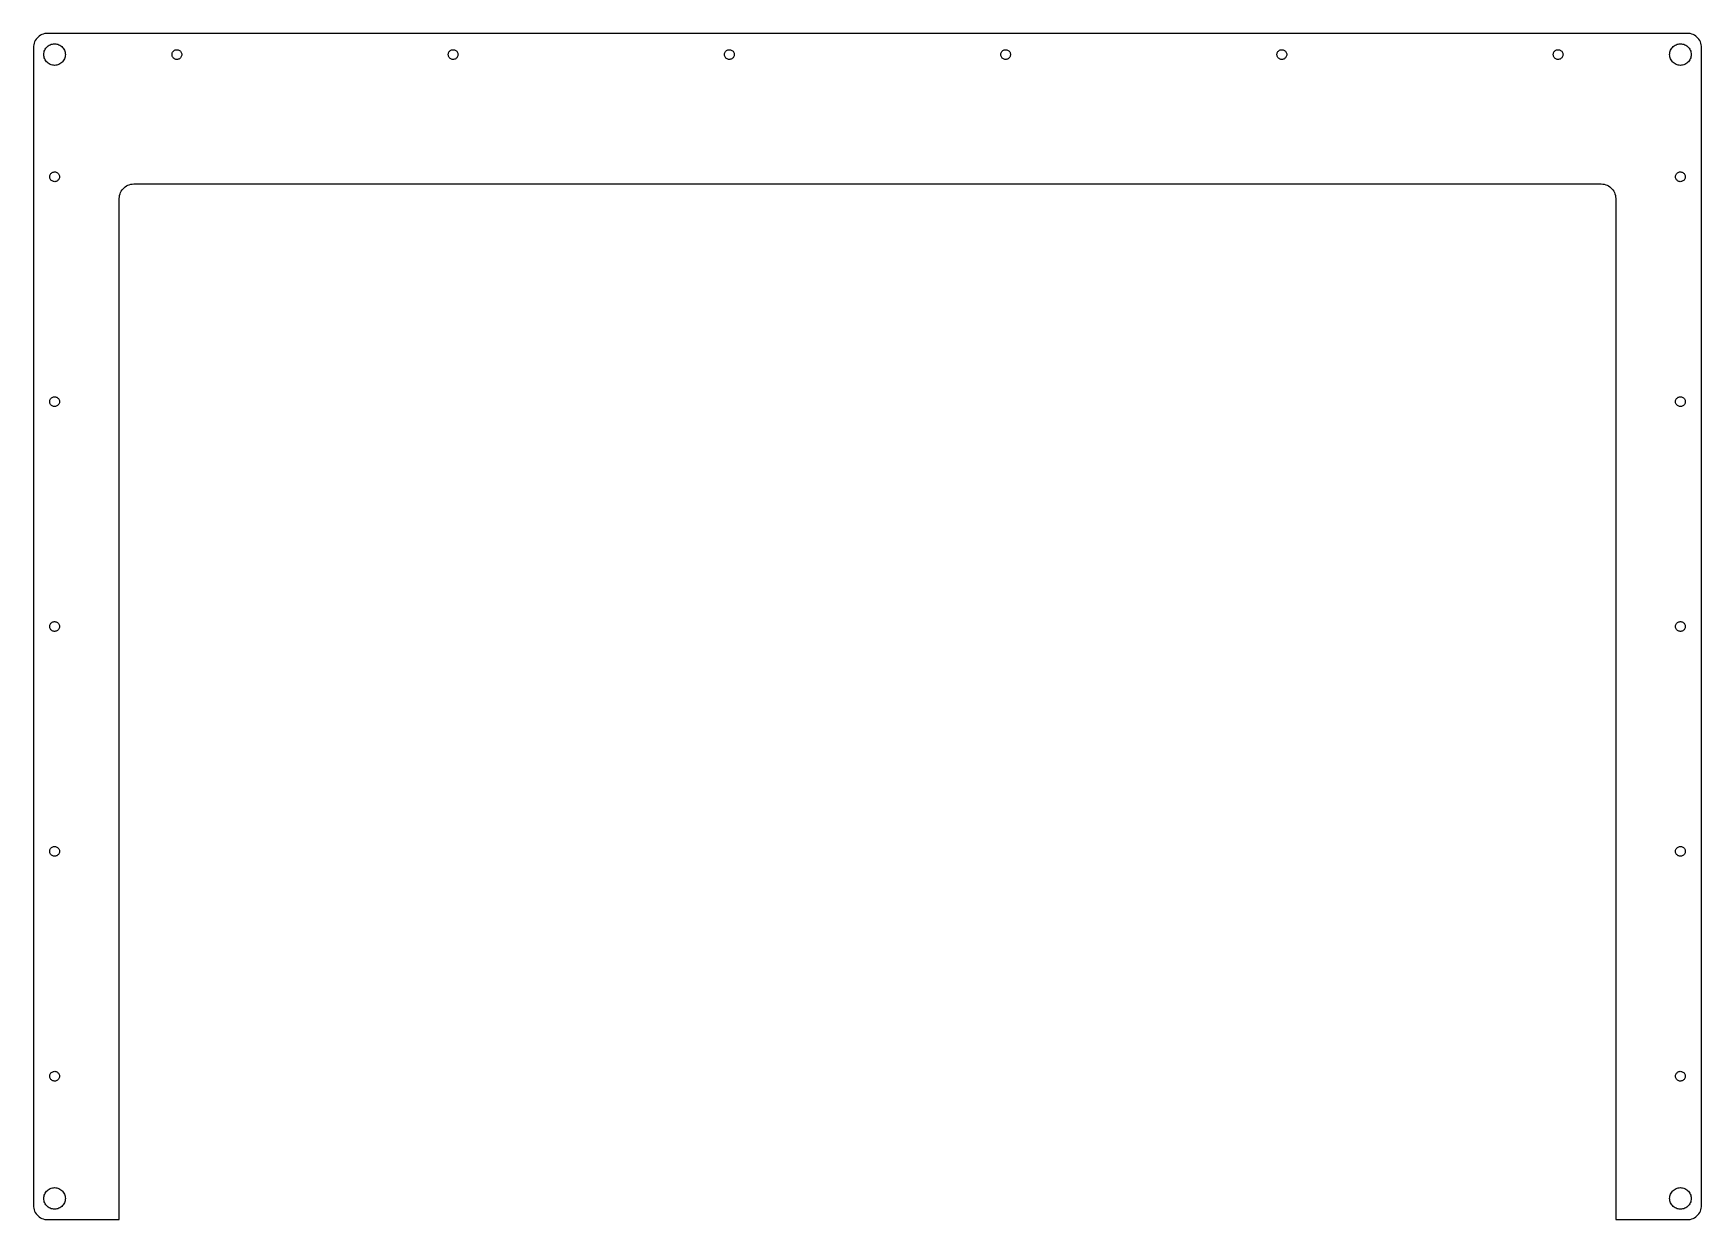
# Model space of a CAD drawing. Header units: metres. Extents: x -290 to 290, y -206 to 206.
import ezdxf

# ---------------------------------------------------------------- set-up
doc = ezdxf.new("R2010")
doc.units = ezdxf.units.M

msp = doc.modelspace()

# ---------------------------------------------------------------- linework, layer by layer
for p, q in [((-289.443, 203.259), (-289.63, 202.77)), ((-289.205, 203.725), (-289.443, 203.259)), ((-288.92, 204.164), (-289.205, 203.725)), ((-288.591, 204.571), (-288.92, 204.164)), ((-288.221, 204.941), (-288.591, 204.571)), ((-287.814, 205.27), (-288.221, 204.941)), ((-287.375, 205.555), (-287.814, 205.27)), ((-286.909, 205.793), (-287.375, 205.555)), ((-286.42, 205.98), (-286.909, 205.793)), ((-285.915, 206.116), (-286.42, 205.98)), ((-285.398, 206.198), (-285.915, 206.116)), ((-284.875, 206.225), (-285.398, 206.198)), ((284.875, 206.225), (-284.875, 206.225)), ((285.398, 206.198), (284.875, 206.225)), ((285.915, 206.116), (285.398, 206.198)), ((286.42, 205.98), (285.915, 206.116)), ((286.909, 205.793), (286.42, 205.98)), ((287.375, 205.555), (286.909, 205.793)), ((287.814, 205.27), (287.375, 205.555)), ((288.221, 204.941), (287.814, 205.27)), ((288.591, 204.571), (288.221, 204.941)), ((288.92, 204.164), (288.591, 204.571)), ((289.205, 203.725), (288.92, 204.164)), ((289.443, 203.259), (289.205, 203.725)), ((289.63, 202.77), (289.443, 203.259)), ((-289.848, 201.748), (-289.875, 201.225)), ((-289.875, 201.225), (-289.875, -201.225)), ((-289.766, 202.265), (-289.848, 201.748)), ((-289.63, 202.77), (-289.766, 202.265)), ((-286.25, 198.85), (-286.229, 199.242)), ((-286.229, 198.458), (-286.25, 198.85)), ((-286.229, 199.242), (-286.168, 199.63)), ((-286.168, 198.07), (-286.229, 198.458)), ((-286.168, 199.63), (-286.066, 200.009)), ((-286.066, 197.691), (-286.168, 198.07)), ((-286.066, 200.009), (-285.926, 200.375)), ((-285.926, 197.325), (-286.066, 197.691)), ((-285.926, 200.375), (-285.748, 200.725)), ((-285.748, 196.975), (-285.926, 197.325)), ((-285.748, 200.725), (-285.534, 201.054)), ((-285.534, 201.054), (-285.287, 201.359)), ((-285.287, 201.359), (-285.009, 201.637)), ((-285.009, 201.637), (-284.704, 201.884)), ((-284.704, 201.884), (-284.375, 202.098)), ((-284.375, 202.098), (-284.025, 202.276)), ((-284.025, 202.276), (-283.659, 202.416)), ((-283.659, 202.416), (-283.28, 202.518)), ((-283.28, 202.518), (-282.892, 202.579)), ((-282.892, 202.579), (-282.5, 202.6)), ((-282.5, 202.6), (-282.108, 202.579)), ((-282.108, 202.579), (-281.72, 202.518)), ((-281.72, 202.518), (-281.341, 202.416)), ((-281.341, 202.416), (-280.975, 202.276)), ((-280.975, 202.276), (-280.625, 202.098)), ((-280.625, 202.098), (-280.296, 201.884)), ((-280.296, 201.884), (-279.991, 201.637)), ((-279.991, 201.637), (-279.713, 201.359)), ((-279.713, 201.359), (-279.466, 201.054)), ((-279.466, 201.054), (-279.252, 200.725)), ((-279.252, 200.725), (-279.074, 200.375)), ((-279.074, 197.325), (-279.252, 196.975)), ((-279.074, 200.375), (-278.934, 200.009)), ((-278.934, 197.691), (-279.074, 197.325)), ((-278.934, 200.009), (-278.832, 199.63)), ((-278.832, 198.07), (-278.934, 197.691)), ((-278.832, 199.63), (-278.771, 199.242)), ((-278.771, 198.458), (-278.832, 198.07)), ((-278.771, 199.242), (-278.75, 198.85)), ((-278.75, 198.85), (-278.771, 198.458)), ((-241.695, 198.974), (-241.659, 199.22)), ((-241.695, 198.726), (-241.695, 198.974)), ((-241.659, 198.48), (-241.695, 198.726)), ((-241.659, 199.22), (-241.588, 199.457)), ((-241.588, 198.243), (-241.659, 198.48)), ((-241.588, 199.457), (-241.482, 199.682)), ((-241.482, 198.018), (-241.588, 198.243)), ((-241.482, 199.682), (-241.346, 199.889)), ((-241.346, 197.811), (-241.482, 198.018)), ((-241.346, 199.889), (-241.18, 200.074)), ((-241.18, 197.626), (-241.346, 197.811)), ((-241.18, 200.074), (-240.989, 200.233)), ((-240.989, 197.467), (-241.18, 197.626)), ((-240.989, 200.233), (-240.777, 200.362)), ((-240.777, 197.338), (-240.989, 197.467)), ((-240.777, 200.362), (-240.549, 200.459)), ((-240.549, 197.241), (-240.777, 197.338)), ((-240.549, 200.459), (-240.309, 200.522)), ((-240.309, 197.178), (-240.549, 197.241)), ((-240.309, 200.522), (-240.062, 200.549)), ((-240.062, 197.151), (-240.309, 197.178)), ((-240.062, 200.549), (-239.814, 200.54)), ((-239.814, 197.16), (-240.062, 197.151)), ((-239.814, 200.54), (-239.57, 200.495)), ((-239.57, 197.205), (-239.814, 197.16)), ((-239.57, 200.495), (-239.335, 200.415)), ((-239.335, 197.285), (-239.57, 197.205)), ((-239.335, 200.415), (-239.114, 200.301)), ((-239.114, 197.399), (-239.335, 197.285)), ((-239.114, 200.301), (-238.913, 200.157)), ((-238.913, 197.543), (-239.114, 197.399)), ((-238.913, 200.157), (-238.734, 199.984)), ((-238.734, 197.716), (-238.913, 197.543)), ((-238.734, 199.984), (-238.582, 199.788)), ((-238.582, 197.912), (-238.734, 197.716)), ((-238.582, 199.788), (-238.461, 199.572)), ((-238.461, 198.128), (-238.582, 197.912)), ((-238.461, 199.572), (-238.372, 199.34)), ((-238.372, 198.36), (-238.461, 198.128)), ((-238.372, 199.34), (-238.318, 199.098)), ((-238.318, 198.602), (-238.372, 198.36)), ((-238.318, 199.098), (-238.3, 198.85)), ((-238.3, 198.85), (-238.318, 198.602)), ((-145.695, 198.974), (-145.659, 199.22)), ((-145.695, 198.726), (-145.695, 198.974)), ((-145.659, 198.48), (-145.695, 198.726)), ((-145.659, 199.22), (-145.588, 199.457)), ((-145.588, 198.243), (-145.659, 198.48)), ((-145.588, 199.457), (-145.482, 199.682)), ((-145.482, 198.018), (-145.588, 198.243)), ((-145.482, 199.682), (-145.346, 199.889)), ((-145.346, 197.811), (-145.482, 198.018)), ((-145.346, 199.889), (-145.18, 200.074)), ((-145.18, 197.626), (-145.346, 197.811)), ((-145.18, 200.074), (-144.989, 200.233)), ((-144.989, 197.467), (-145.18, 197.626)), ((-144.989, 200.233), (-144.777, 200.362)), ((-144.777, 197.338), (-144.989, 197.467)), ((-144.777, 200.362), (-144.549, 200.459)), ((-144.549, 197.241), (-144.777, 197.338)), ((-144.549, 200.459), (-144.309, 200.522)), ((-144.309, 197.178), (-144.549, 197.241)), ((-144.309, 200.522), (-144.062, 200.549)), ((-144.062, 197.151), (-144.309, 197.178)), ((-144.062, 200.549), (-143.814, 200.54)), ((-143.814, 197.16), (-144.062, 197.151)), ((-143.814, 200.54), (-143.57, 200.495)), ((-143.57, 197.205), (-143.814, 197.16)), ((-143.57, 200.495), (-143.335, 200.415)), ((-143.335, 197.285), (-143.57, 197.205)), ((-143.335, 200.415), (-143.114, 200.301)), ((-143.114, 197.399), (-143.335, 197.285)), ((-143.114, 200.301), (-142.913, 200.157)), ((-142.913, 197.543), (-143.114, 197.399)), ((-142.913, 200.157), (-142.734, 199.984)), ((-142.734, 197.716), (-142.913, 197.543)), ((-142.734, 199.984), (-142.582, 199.788)), ((-142.582, 197.912), (-142.734, 197.716)), ((-142.582, 199.788), (-142.461, 199.572)), ((-142.461, 198.128), (-142.582, 197.912)), ((-142.461, 199.572), (-142.372, 199.34)), ((-142.372, 198.36), (-142.461, 198.128)), ((-142.372, 199.34), (-142.318, 199.098)), ((-142.318, 198.602), (-142.372, 198.36)), ((-142.318, 199.098), (-142.3, 198.85)), ((-142.3, 198.85), (-142.318, 198.602)), ((-49.6955, 198.974), (-49.6593, 199.22)), ((-49.6955, 198.726), (-49.6955, 198.974)), ((-49.6593, 198.48), (-49.6955, 198.726)), ((-49.6593, 199.22), (-49.5878, 199.457)), ((-49.5878, 198.243), (-49.6593, 198.48)), ((-49.5878, 199.457), (-49.4825, 199.682)), ((-49.4825, 198.018), (-49.5878, 198.243)), ((-49.4825, 199.682), (-49.3455, 199.889)), ((-49.3455, 197.811), (-49.4825, 198.018)), ((-49.3455, 199.889), (-49.1799, 200.074)), ((-49.1799, 197.626), (-49.3455, 197.811)), ((-49.1799, 200.074), (-48.9892, 200.233)), ((-48.9892, 197.467), (-49.1799, 197.626)), ((-48.9892, 200.233), (-48.7773, 200.362)), ((-48.7773, 197.338), (-48.9892, 197.467)), ((-48.7773, 200.362), (-48.5489, 200.459)), ((-48.5489, 197.241), (-48.7773, 197.338)), ((-48.5489, 200.459), (-48.3088, 200.522)), ((-48.3088, 197.178), (-48.5489, 197.241)), ((-48.3088, 200.522), (-48.0621, 200.549)), ((-48.0621, 197.151), (-48.3088, 197.178)), ((-48.0621, 200.549), (-47.8141, 200.54)), ((-47.8141, 197.16), (-48.0621, 197.151)), ((-47.8141, 200.54), (-47.57, 200.495)), ((-47.57, 197.205), (-47.8141, 197.16)), ((-47.57, 200.495), (-47.3351, 200.415)), ((-47.3351, 197.285), (-47.57, 197.205)), ((-47.3351, 200.415), (-47.1144, 200.301)), ((-47.1144, 197.399), (-47.3351, 197.285)), ((-47.1144, 200.301), (-46.9126, 200.157)), ((-46.9126, 197.543), (-47.1144, 197.399)), ((-46.9126, 200.157), (-46.7339, 199.984)), ((-46.7339, 197.716), (-46.9126, 197.543)), ((-46.7339, 199.984), (-46.5822, 199.788)), ((-46.5822, 197.912), (-46.7339, 197.716)), ((-46.5822, 199.788), (-46.4607, 199.572)), ((-46.4607, 198.128), (-46.5822, 197.912)), ((-46.4607, 199.572), (-46.3721, 199.34)), ((-46.3721, 198.36), (-46.4607, 198.128)), ((-46.3721, 199.34), (-46.3181, 199.098)), ((-46.3181, 198.602), (-46.3721, 198.36)), ((-46.3181, 199.098), (-46.3, 198.85)), ((-46.3, 198.85), (-46.3181, 198.602)), ((46.3045, 198.974), (46.3407, 199.22)), ((46.3045, 198.726), (46.3045, 198.974)), ((46.3407, 198.48), (46.3045, 198.726)), ((46.3407, 199.22), (46.4122, 199.457)), ((46.4122, 198.243), (46.3407, 198.48)), ((46.4122, 199.457), (46.5175, 199.682)), ((46.5175, 198.018), (46.4122, 198.243)), ((46.5175, 199.682), (46.6544, 199.889)), ((46.6544, 197.811), (46.5175, 198.018)), ((46.6544, 199.889), (46.8201, 200.074)), ((46.8201, 197.626), (46.6544, 197.811)), ((46.8201, 200.074), (47.0108, 200.233)), ((47.0108, 197.467), (46.8201, 197.626)), ((47.0108, 200.233), (47.2227, 200.362)), ((47.2227, 197.338), (47.0108, 197.467)), ((47.2227, 200.362), (47.4511, 200.459)), ((47.4511, 197.241), (47.2227, 197.338)), ((47.4511, 200.459), (47.6912, 200.522)), ((47.6912, 197.178), (47.4511, 197.241)), ((47.6912, 200.522), (47.9379, 200.549)), ((47.9379, 197.151), (47.6912, 197.178)), ((47.9379, 200.549), (48.1859, 200.54)), ((48.1859, 197.16), (47.9379, 197.151)), ((48.1859, 200.54), (48.43, 200.495)), ((48.43, 197.205), (48.1859, 197.16)), ((48.43, 200.495), (48.6649, 200.415)), ((48.6649, 197.285), (48.43, 197.205)), ((48.6649, 200.415), (48.8856, 200.301)), ((48.8856, 197.399), (48.6649, 197.285)), ((48.8856, 200.301), (49.0874, 200.157)), ((49.0874, 197.543), (48.8856, 197.399)), ((49.0874, 200.157), (49.2661, 199.984)), ((49.2661, 197.716), (49.0874, 197.543)), ((49.2661, 199.984), (49.4178, 199.788)), ((49.4178, 197.912), (49.2661, 197.716)), ((49.4178, 199.788), (49.5393, 199.572)), ((49.5393, 198.128), (49.4178, 197.912)), ((49.5393, 199.572), (49.6279, 199.34)), ((49.6279, 198.36), (49.5393, 198.128)), ((49.6279, 199.34), (49.6819, 199.098)), ((49.6819, 198.602), (49.6279, 198.36)), ((49.6819, 199.098), (49.7, 198.85)), ((49.7, 198.85), (49.6819, 198.602)), ((142.305, 198.974), (142.341, 199.22)), ((142.305, 198.726), (142.305, 198.974)), ((142.341, 198.48), (142.305, 198.726)), ((142.341, 199.22), (142.412, 199.457)), ((142.412, 198.243), (142.341, 198.48)), ((142.412, 199.457), (142.518, 199.682)), ((142.518, 198.018), (142.412, 198.243)), ((142.518, 199.682), (142.654, 199.889)), ((142.654, 197.811), (142.518, 198.018)), ((142.654, 199.889), (142.82, 200.074)), ((142.82, 197.626), (142.654, 197.811)), ((142.82, 200.074), (143.011, 200.233)), ((143.011, 197.467), (142.82, 197.626)), ((143.011, 200.233), (143.223, 200.362)), ((143.223, 197.338), (143.011, 197.467)), ((143.223, 200.362), (143.451, 200.459)), ((143.451, 197.241), (143.223, 197.338)), ((143.451, 200.459), (143.691, 200.522)), ((143.691, 197.178), (143.451, 197.241)), ((143.691, 200.522), (143.938, 200.549)), ((143.938, 197.151), (143.691, 197.178)), ((143.938, 200.549), (144.186, 200.54)), ((144.186, 197.16), (143.938, 197.151)), ((144.186, 200.54), (144.43, 200.495)), ((144.43, 197.205), (144.186, 197.16)), ((144.43, 200.495), (144.665, 200.415)), ((144.665, 197.285), (144.43, 197.205)), ((144.665, 200.415), (144.886, 200.301)), ((144.886, 197.399), (144.665, 197.285)), ((144.886, 200.301), (145.087, 200.157)), ((145.087, 197.543), (144.886, 197.399)), ((145.087, 200.157), (145.266, 199.984)), ((145.266, 197.716), (145.087, 197.543)), ((145.266, 199.984), (145.418, 199.788)), ((145.418, 197.912), (145.266, 197.716)), ((145.418, 199.788), (145.539, 199.572)), ((145.539, 198.128), (145.418, 197.912)), ((145.539, 199.572), (145.628, 199.34)), ((145.628, 198.36), (145.539, 198.128)), ((145.628, 199.34), (145.682, 199.098)), ((145.682, 198.602), (145.628, 198.36)), ((145.682, 199.098), (145.7, 198.85)), ((145.7, 198.85), (145.682, 198.602)), ((238.305, 198.974), (238.341, 199.22)), ((238.305, 198.726), (238.305, 198.974)), ((238.341, 198.48), (238.305, 198.726)), ((238.341, 199.22), (238.412, 199.457)), ((238.412, 198.243), (238.341, 198.48)), ((238.412, 199.457), (238.518, 199.682)), ((238.518, 198.018), (238.412, 198.243)), ((238.518, 199.682), (238.654, 199.889)), ((238.654, 197.811), (238.518, 198.018)), ((238.654, 199.889), (238.82, 200.074)), ((238.82, 197.626), (238.654, 197.811)), ((238.82, 200.074), (239.011, 200.233)), ((239.011, 197.467), (238.82, 197.626)), ((239.011, 200.233), (239.223, 200.362)), ((239.223, 197.338), (239.011, 197.467)), ((239.223, 200.362), (239.451, 200.459)), ((239.451, 197.241), (239.223, 197.338)), ((239.451, 200.459), (239.691, 200.522)), ((239.691, 197.178), (239.451, 197.241)), ((239.691, 200.522), (239.938, 200.549)), ((239.938, 197.151), (239.691, 197.178)), ((239.938, 200.549), (240.186, 200.54)), ((240.186, 197.16), (239.938, 197.151)), ((240.186, 200.54), (240.43, 200.495)), ((240.43, 197.205), (240.186, 197.16)), ((240.43, 200.495), (240.665, 200.415)), ((240.665, 197.285), (240.43, 197.205)), ((240.665, 200.415), (240.886, 200.301)), ((240.886, 197.399), (240.665, 197.285)), ((240.886, 200.301), (241.087, 200.157)), ((241.087, 197.543), (240.886, 197.399)), ((241.087, 200.157), (241.266, 199.984)), ((241.266, 197.716), (241.087, 197.543)), ((241.266, 199.984), (241.418, 199.788)), ((241.418, 197.912), (241.266, 197.716)), ((241.418, 199.788), (241.539, 199.572)), ((241.539, 198.128), (241.418, 197.912)), ((241.539, 199.572), (241.628, 199.34)), ((241.628, 198.36), (241.539, 198.128)), ((241.628, 199.34), (241.682, 199.098)), ((241.682, 198.602), (241.628, 198.36)), ((241.682, 199.098), (241.7, 198.85)), ((241.7, 198.85), (241.682, 198.602)), ((278.75, 198.85), (278.771, 199.242)), ((278.771, 198.458), (278.75, 198.85)), ((278.771, 199.242), (278.832, 199.63)), ((278.832, 198.07), (278.771, 198.458)), ((278.832, 199.63), (278.934, 200.009)), ((278.934, 197.691), (278.832, 198.07)), ((278.934, 200.009), (279.074, 200.375)), ((279.074, 197.325), (278.934, 197.691)), ((279.074, 200.375), (279.252, 200.725)), ((279.252, 196.975), (279.074, 197.325)), ((279.252, 200.725), (279.466, 201.054)), ((279.466, 201.054), (279.713, 201.359)), ((279.713, 201.359), (279.991, 201.637)), ((279.991, 201.637), (280.296, 201.884)), ((280.296, 201.884), (280.625, 202.098)), ((280.625, 202.098), (280.975, 202.276)), ((280.975, 202.276), (281.341, 202.416)), ((281.341, 202.416), (281.72, 202.518)), ((281.72, 202.518), (282.108, 202.579)), ((282.108, 202.579), (282.5, 202.6)), ((282.5, 202.6), (282.892, 202.579)), ((282.892, 202.579), (283.28, 202.518)), ((283.28, 202.518), (283.659, 202.416)), ((283.659, 202.416), (284.025, 202.276)), ((284.025, 202.276), (284.375, 202.098)), ((284.375, 202.098), (284.704, 201.884)), ((284.704, 201.884), (285.009, 201.637)), ((285.009, 201.637), (285.287, 201.359)), ((285.287, 201.359), (285.534, 201.054)), ((285.534, 201.054), (285.748, 200.725)), ((285.748, 200.725), (285.926, 200.375)), ((285.926, 197.325), (285.748, 196.975)), ((285.926, 200.375), (286.066, 200.009)), ((286.066, 197.691), (285.926, 197.325)), ((286.066, 200.009), (286.168, 199.63)), ((286.168, 198.07), (286.066, 197.691)), ((286.168, 199.63), (286.229, 199.242)), ((286.229, 198.458), (286.168, 198.07)), ((286.229, 199.242), (286.25, 198.85)), ((286.25, 198.85), (286.229, 198.458)), ((289.766, 202.265), (289.63, 202.77)), ((289.848, 201.748), (289.766, 202.265)), ((289.875, 201.225), (289.848, 201.748)), ((289.875, -201.225), (289.875, 201.225)), ((-285.534, 196.646), (-285.748, 196.975)), ((-285.287, 196.341), (-285.534, 196.646)), ((-285.009, 196.063), (-285.287, 196.341)), ((-284.704, 195.816), (-285.009, 196.063)), ((-284.375, 195.602), (-284.704, 195.816)), ((-284.025, 195.424), (-284.375, 195.602)), ((-283.659, 195.284), (-284.025, 195.424)), ((-283.28, 195.182), (-283.659, 195.284)), ((-282.892, 195.121), (-283.28, 195.182)), ((-282.5, 195.1), (-282.892, 195.121)), ((-282.108, 195.121), (-282.5, 195.1)), ((-281.72, 195.182), (-282.108, 195.121)), ((-281.341, 195.284), (-281.72, 195.182)), ((-280.975, 195.424), (-281.341, 195.284)), ((-280.625, 195.602), (-280.975, 195.424)), ((-280.296, 195.816), (-280.625, 195.602)), ((-279.991, 196.063), (-280.296, 195.816)), ((-279.713, 196.341), (-279.991, 196.063)), ((-279.466, 196.646), (-279.713, 196.341)), ((-279.252, 196.975), (-279.466, 196.646)), ((279.466, 196.646), (279.252, 196.975)), ((279.713, 196.341), (279.466, 196.646)), ((279.991, 196.063), (279.713, 196.341)), ((280.296, 195.816), (279.991, 196.063)), ((280.625, 195.602), (280.296, 195.816)), ((280.975, 195.424), (280.625, 195.602)), ((281.341, 195.284), (280.975, 195.424)), ((281.72, 195.182), (281.341, 195.284)), ((282.108, 195.121), (281.72, 195.182)), ((282.5, 195.1), (282.108, 195.121)), ((282.892, 195.121), (282.5, 195.1)), ((283.28, 195.182), (282.892, 195.121)), ((283.659, 195.284), (283.28, 195.182)), ((284.025, 195.424), (283.659, 195.284)), ((284.375, 195.602), (284.025, 195.424)), ((284.704, 195.816), (284.375, 195.602)), ((285.009, 196.063), (284.704, 195.816)), ((285.287, 196.341), (285.009, 196.063)), ((285.534, 196.646), (285.287, 196.341)), ((285.748, 196.975), (285.534, 196.646)), ((-284.2, 156.35), (-284.182, 156.598)), ((-284.182, 156.598), (-284.128, 156.84)), ((-284.128, 156.84), (-284.039, 157.072)), ((-284.039, 157.072), (-283.918, 157.288)), ((-283.918, 157.288), (-283.766, 157.484)), ((-283.766, 157.484), (-283.587, 157.657)), ((-283.587, 157.657), (-283.386, 157.801)), ((-283.386, 157.801), (-283.165, 157.915)), ((-283.165, 157.915), (-282.93, 157.995)), ((-282.93, 157.995), (-282.686, 158.04)), ((-282.686, 158.04), (-282.438, 158.049)), ((-282.438, 158.049), (-282.191, 158.022)), ((-282.191, 158.022), (-281.951, 157.959)), ((-281.951, 157.959), (-281.723, 157.862)), ((-281.723, 157.862), (-281.511, 157.733)), ((-281.511, 157.733), (-281.32, 157.574)), ((-281.32, 157.574), (-281.154, 157.389)), ((-281.154, 157.389), (-281.018, 157.182)), ((-281.018, 157.182), (-280.912, 156.957)), ((-280.912, 156.957), (-280.841, 156.72)), ((-280.841, 156.72), (-280.805, 156.474)), ((280.805, 156.474), (280.841, 156.72)), ((280.841, 156.72), (280.912, 156.957)), ((280.912, 156.957), (281.018, 157.182)), ((281.018, 157.182), (281.154, 157.389)), ((281.154, 157.389), (281.32, 157.574)), ((281.32, 157.574), (281.511, 157.733)), ((281.511, 157.733), (281.723, 157.862)), ((281.723, 157.862), (281.951, 157.959)), ((281.951, 157.959), (282.191, 158.022)), ((282.191, 158.022), (282.438, 158.049)), ((282.438, 158.049), (282.686, 158.04)), ((282.686, 158.04), (282.93, 157.995)), ((282.93, 157.995), (283.165, 157.915)), ((283.165, 157.915), (283.386, 157.801)), ((283.386, 157.801), (283.587, 157.657)), ((283.587, 157.657), (283.766, 157.484)), ((283.766, 157.484), (283.918, 157.288)), ((283.918, 157.288), (284.039, 157.072)), ((284.039, 157.072), (284.128, 156.84)), ((284.128, 156.84), (284.182, 156.598)), ((284.182, 156.598), (284.2, 156.35)), ((-284.182, 156.102), (-284.2, 156.35)), ((-284.128, 155.86), (-284.182, 156.102)), ((-284.039, 155.628), (-284.128, 155.86)), ((-283.918, 155.412), (-284.039, 155.628)), ((-283.766, 155.216), (-283.918, 155.412)), ((-283.587, 155.043), (-283.766, 155.216)), ((-283.386, 154.899), (-283.587, 155.043)), ((-283.165, 154.785), (-283.386, 154.899)), ((-282.93, 154.705), (-283.165, 154.785)), ((-282.686, 154.66), (-282.93, 154.705)), ((-282.438, 154.651), (-282.686, 154.66)), ((-282.191, 154.678), (-282.438, 154.651)), ((-281.951, 154.741), (-282.191, 154.678)), ((-281.723, 154.838), (-281.951, 154.741)), ((-281.511, 154.967), (-281.723, 154.838)), ((-281.32, 155.126), (-281.511, 154.967)), ((-281.154, 155.311), (-281.32, 155.126)), ((-281.018, 155.518), (-281.154, 155.311)), ((-280.912, 155.743), (-281.018, 155.518)), ((-280.841, 155.98), (-280.912, 155.743)), ((-280.805, 156.226), (-280.841, 155.98)), ((-280.805, 156.474), (-280.805, 156.226)), ((-259.755, 150.395), (-259.568, 150.884)), ((-259.568, 150.884), (-259.33, 151.35)), ((-259.33, 151.35), (-259.045, 151.789)), ((-259.045, 151.789), (-258.716, 152.196)), ((-258.716, 152.196), (-258.346, 152.566)), ((-258.346, 152.566), (-257.939, 152.895)), ((-257.939, 152.895), (-257.5, 153.18)), ((-257.5, 153.18), (-257.034, 153.418)), ((-257.034, 153.418), (-256.545, 153.605)), ((-256.545, 153.605), (-256.04, 153.741)), ((-256.04, 153.741), (-255.523, 153.823)), ((-255.523, 153.823), (-255, 153.85)), ((-255, 153.85), (255, 153.85)), ((255, 153.85), (255.523, 153.823)), ((255.523, 153.823), (256.04, 153.741)), ((256.04, 153.741), (256.545, 153.605)), ((256.545, 153.605), (257.034, 153.418)), ((257.034, 153.418), (257.5, 153.18)), ((257.5, 153.18), (257.939, 152.895)), ((257.939, 152.895), (258.346, 152.566)), ((258.346, 152.566), (258.716, 152.196)), ((258.716, 152.196), (259.045, 151.789)), ((259.045, 151.789), (259.33, 151.35)), ((259.33, 151.35), (259.568, 150.884)), ((259.568, 150.884), (259.755, 150.395)), ((280.805, 156.226), (280.805, 156.474)), ((280.841, 155.98), (280.805, 156.226)), ((280.912, 155.743), (280.841, 155.98)), ((281.018, 155.518), (280.912, 155.743)), ((281.154, 155.311), (281.018, 155.518)), ((281.32, 155.126), (281.154, 155.311)), ((281.511, 154.967), (281.32, 155.126)), ((281.723, 154.838), (281.511, 154.967)), ((281.951, 154.741), (281.723, 154.838)), ((282.191, 154.678), (281.951, 154.741)), ((282.438, 154.651), (282.191, 154.678)), ((282.686, 154.66), (282.438, 154.651)), ((282.93, 154.705), (282.686, 154.66)), ((283.165, 154.785), (282.93, 154.705)), ((283.386, 154.899), (283.165, 154.785)), ((283.587, 155.043), (283.386, 154.899)), ((283.766, 155.216), (283.587, 155.043)), ((283.918, 155.412), (283.766, 155.216)), ((284.039, 155.628), (283.918, 155.412)), ((284.128, 155.86), (284.039, 155.628)), ((284.182, 156.102), (284.128, 155.86)), ((284.2, 156.35), (284.182, 156.102)), ((-260, 148.85), (-259.973, 149.373)), ((-260, -206.225), (-260, 148.85)), ((-259.973, 149.373), (-259.891, 149.89)), ((-259.891, 149.89), (-259.755, 150.395)), ((259.755, 150.395), (259.891, 149.89)), ((259.891, 149.89), (259.973, 149.373)), ((259.973, 149.373), (260, 148.85)), ((260, 148.85), (260, -206.225)), ((-284.2, 78.175), (-284.182, 78.4225)), ((-284.182, 77.9275), (-284.2, 78.175)), ((-284.182, 78.4225), (-284.128, 78.6648)), ((-284.128, 77.6852), (-284.182, 77.9275)), ((-284.128, 78.6648), (-284.039, 78.8966)), ((-284.039, 77.4534), (-284.128, 77.6852)), ((-284.039, 78.8966), (-283.918, 79.113)), ((-283.918, 77.237), (-284.039, 77.4534)), ((-283.918, 79.113), (-283.766, 79.3094)), ((-283.766, 77.0406), (-283.918, 77.237)), ((-283.766, 79.3094), (-283.587, 79.4817)), ((-283.587, 76.8683), (-283.766, 77.0406)), ((-283.587, 79.4817), (-283.386, 79.6261)), ((-283.386, 76.7239), (-283.587, 76.8683)), ((-283.386, 79.6261), (-283.165, 79.7396)), ((-283.165, 76.6104), (-283.386, 76.7239)), ((-283.165, 79.7396), (-282.93, 79.8197)), ((-282.93, 76.5303), (-283.165, 76.6104)), ((-282.93, 79.8197), (-282.686, 79.8648)), ((-282.686, 76.4852), (-282.93, 76.5303)), ((-282.686, 79.8648), (-282.438, 79.8739)), ((-282.438, 76.4761), (-282.686, 76.4852)), ((-282.438, 79.8739), (-282.191, 79.8467)), ((-282.191, 76.5033), (-282.438, 76.4761)), ((-282.191, 79.8467), (-281.951, 79.784)), ((-281.951, 76.5661), (-282.191, 76.5033)), ((-281.951, 79.784), (-281.723, 79.6869)), ((-281.723, 76.6631), (-281.951, 76.5661)), ((-281.723, 79.6869), (-281.511, 79.5576)), ((-281.511, 76.7924), (-281.723, 76.6631)), ((-281.511, 79.5576), (-281.32, 79.3988)), ((-281.32, 76.9512), (-281.511, 76.7924)), ((-281.32, 79.3988), (-281.154, 79.214)), ((-281.154, 77.136), (-281.32, 76.9512)), ((-281.154, 79.214), (-281.018, 79.007)), ((-281.018, 77.343), (-281.154, 77.136)), ((-281.018, 79.007), (-280.912, 78.7823)), ((-280.912, 77.5677), (-281.018, 77.343)), ((-280.912, 78.7823), (-280.841, 78.5446)), ((-280.841, 77.8054), (-280.912, 77.5677)), ((-280.841, 78.5446), (-280.805, 78.2991)), ((-280.805, 78.0509), (-280.841, 77.8054)), ((-280.805, 78.2991), (-280.805, 78.0509)), ((280.805, 78.2991), (280.841, 78.5446)), ((280.805, 78.0509), (280.805, 78.2991)), ((280.841, 77.8054), (280.805, 78.0509)), ((280.841, 78.5446), (280.912, 78.7823)), ((280.912, 77.5677), (280.841, 77.8054)), ((280.912, 78.7823), (281.018, 79.007)), ((281.018, 77.343), (280.912, 77.5677)), ((281.018, 79.007), (281.154, 79.214)), ((281.154, 77.136), (281.018, 77.343)), ((281.154, 79.214), (281.32, 79.3988)), ((281.32, 76.9512), (281.154, 77.136)), ((281.32, 79.3988), (281.511, 79.5576)), ((281.511, 76.7924), (281.32, 76.9512)), ((281.511, 79.5576), (281.723, 79.6869)), ((281.723, 76.6631), (281.511, 76.7924)), ((281.723, 79.6869), (281.951, 79.784)), ((281.951, 76.5661), (281.723, 76.6631)), ((281.951, 79.784), (282.191, 79.8467)), ((282.191, 76.5033), (281.951, 76.5661)), ((282.191, 79.8467), (282.438, 79.8739)), ((282.438, 76.4761), (282.191, 76.5033)), ((282.438, 79.8739), (282.686, 79.8648)), ((282.686, 76.4852), (282.438, 76.4761)), ((282.686, 79.8648), (282.93, 79.8197)), ((282.93, 76.5303), (282.686, 76.4852)), ((282.93, 79.8197), (283.165, 79.7396)), ((283.165, 76.6104), (282.93, 76.5303)), ((283.165, 79.7396), (283.386, 79.6261)), ((283.386, 76.7239), (283.165, 76.6104)), ((283.386, 79.6261), (283.587, 79.4817)), ((283.587, 76.8683), (283.386, 76.7239)), ((283.587, 79.4817), (283.766, 79.3094)), ((283.766, 77.0406), (283.587, 76.8683)), ((283.766, 79.3094), (283.918, 79.113)), ((283.918, 77.237), (283.766, 77.0406)), ((283.918, 79.113), (284.039, 78.8966)), ((284.039, 77.4534), (283.918, 77.237)), ((284.039, 78.8966), (284.128, 78.6648)), ((284.128, 77.6852), (284.039, 77.4534)), ((284.128, 78.6648), (284.182, 78.4225)), ((284.182, 77.9275), (284.128, 77.6852)), ((284.182, 78.4225), (284.2, 78.175)), ((284.2, 78.175), (284.182, 77.9275)), ((-284.2, 0), (-284.182, 0.24751)), ((-284.182, -0.24751), (-284.2, 0)), ((-284.182, 0.24751), (-284.128, 0.48976)), ((-284.128, 0.48976), (-284.039, 0.72157)), ((-284.039, 0.72157), (-283.918, 0.938)), ((-283.918, 0.938), (-283.766, 1.13443)), ((-283.766, 1.13443), (-283.587, 1.30669)), ((-283.587, 1.30669), (-283.386, 1.4511)), ((-283.386, 1.4511), (-283.165, 1.56458)), ((-283.165, 1.56458), (-282.93, 1.64471)), ((-282.93, 1.64471), (-282.686, 1.68979)), ((-282.686, 1.68979), (-282.438, 1.69885)), ((-282.438, 1.69885), (-282.191, 1.67171)), ((-282.191, 1.67171), (-281.951, 1.60893)), ((-281.951, 1.60893), (-281.723, 1.51187)), ((-281.723, 1.51187), (-281.511, 1.38258)), ((-281.511, 1.38258), (-281.32, 1.22383)), ((-281.32, 1.22383), (-281.154, 1.03899)), ((-281.154, 1.03899), (-281.018, 0.832)), ((-281.018, 0.832), (-280.912, 0.60728)), ((-280.912, 0.60728), (-280.841, 0.36963)), ((-280.841, 0.36963), (-280.805, 0.12408)), ((-280.805, 0.12408), (-280.805, -0.12408)), ((280.805, 0.12408), (280.841, 0.36963)), ((280.805, -0.12408), (280.805, 0.12408)), ((280.841, 0.36963), (280.912, 0.60728)), ((280.912, 0.60728), (281.018, 0.832)), ((281.018, 0.832), (281.154, 1.03899)), ((281.154, 1.03899), (281.32, 1.22383)), ((281.32, 1.22383), (281.511, 1.38258)), ((281.511, 1.38258), (281.723, 1.51187)), ((281.723, 1.51187), (281.951, 1.60893)), ((281.951, 1.60893), (282.191, 1.67171)), ((282.191, 1.67171), (282.438, 1.69885)), ((282.438, 1.69885), (282.686, 1.68979)), ((282.686, 1.68979), (282.93, 1.64471)), ((282.93, 1.64471), (283.165, 1.56458)), ((283.165, 1.56458), (283.386, 1.4511)), ((283.386, 1.4511), (283.587, 1.30669)), ((283.587, 1.30669), (283.766, 1.13443)), ((283.766, 1.13443), (283.918, 0.938)), ((283.918, 0.938), (284.039, 0.72157)), ((284.039, 0.72157), (284.128, 0.48976)), ((284.128, 0.48976), (284.182, 0.24751)), ((284.182, 0.24751), (284.2, 0)), ((284.2, 0), (284.182, -0.24751)), ((-284.128, -0.48976), (-284.182, -0.24751)), ((-284.039, -0.72157), (-284.128, -0.48976)), ((-283.918, -0.938), (-284.039, -0.72157)), ((-283.766, -1.13443), (-283.918, -0.938)), ((-283.587, -1.30669), (-283.766, -1.13443)), ((-283.386, -1.4511), (-283.587, -1.30669)), ((-283.165, -1.56458), (-283.386, -1.4511)), ((-282.93, -1.64471), (-283.165, -1.56458)), ((-282.686, -1.68979), (-282.93, -1.64471)), ((-282.438, -1.69885), (-282.686, -1.68979)), ((-282.191, -1.67171), (-282.438, -1.69885)), ((-281.951, -1.60893), (-282.191, -1.67171)), ((-281.723, -1.51187), (-281.951, -1.60893)), ((-281.511, -1.38258), (-281.723, -1.51187)), ((-281.32, -1.22383), (-281.511, -1.38258)), ((-281.154, -1.03899), (-281.32, -1.22383)), ((-281.018, -0.832), (-281.154, -1.03899)), ((-280.912, -0.60728), (-281.018, -0.832)), ((-280.841, -0.36963), (-280.912, -0.60728)), ((-280.805, -0.12408), (-280.841, -0.36963)), ((280.841, -0.36963), (280.805, -0.12408)), ((280.912, -0.60728), (280.841, -0.36963)), ((281.018, -0.832), (280.912, -0.60728)), ((281.154, -1.03899), (281.018, -0.832)), ((281.32, -1.22383), (281.154, -1.03899)), ((281.511, -1.38258), (281.32, -1.22383)), ((281.723, -1.51187), (281.511, -1.38258)), ((281.951, -1.60893), (281.723, -1.51187)), ((282.191, -1.67171), (281.951, -1.60893)), ((282.438, -1.69885), (282.191, -1.67171)), ((282.686, -1.68979), (282.438, -1.69885)), ((282.93, -1.64471), (282.686, -1.68979)), ((283.165, -1.56458), (282.93, -1.64471)), ((283.386, -1.4511), (283.165, -1.56458)), ((283.587, -1.30669), (283.386, -1.4511)), ((283.766, -1.13443), (283.587, -1.30669)), ((283.918, -0.938), (283.766, -1.13443)), ((284.039, -0.72157), (283.918, -0.938)), ((284.128, -0.48976), (284.039, -0.72157)), ((284.182, -0.24751), (284.128, -0.48976)), ((-284.2, -78.175), (-284.182, -77.9275)), ((-284.182, -78.4225), (-284.2, -78.175)), ((-284.182, -77.9275), (-284.128, -77.6852)), ((-284.128, -78.6648), (-284.182, -78.4225)), ((-284.128, -77.6852), (-284.039, -77.4534)), ((-284.039, -78.8966), (-284.128, -78.6648)), ((-284.039, -77.4534), (-283.918, -77.237)), ((-283.918, -79.113), (-284.039, -78.8966)), ((-283.918, -77.237), (-283.766, -77.0406)), ((-283.766, -79.3094), (-283.918, -79.113)), ((-283.766, -77.0406), (-283.587, -76.8683)), ((-283.587, -79.4817), (-283.766, -79.3094)), ((-283.587, -76.8683), (-283.386, -76.7239)), ((-283.386, -79.6261), (-283.587, -79.4817)), ((-283.386, -76.7239), (-283.165, -76.6104)), ((-283.165, -79.7396), (-283.386, -79.6261)), ((-283.165, -76.6104), (-282.93, -76.5303)), ((-282.93, -79.8197), (-283.165, -79.7396)), ((-282.93, -76.5303), (-282.686, -76.4852)), ((-282.686, -79.8648), (-282.93, -79.8197)), ((-282.686, -76.4852), (-282.438, -76.4761)), ((-282.438, -79.8739), (-282.686, -79.8648)), ((-282.438, -76.4761), (-282.191, -76.5033)), ((-282.191, -79.8467), (-282.438, -79.8739)), ((-282.191, -76.5033), (-281.951, -76.5661)), ((-281.951, -79.784), (-282.191, -79.8467)), ((-281.951, -76.5661), (-281.723, -76.6631)), ((-281.723, -79.6869), (-281.951, -79.784)), ((-281.723, -76.6631), (-281.511, -76.7924)), ((-281.511, -79.5576), (-281.723, -79.6869)), ((-281.511, -76.7924), (-281.32, -76.9512)), ((-281.32, -79.3988), (-281.511, -79.5576)), ((-281.32, -76.9512), (-281.154, -77.136)), ((-281.154, -79.214), (-281.32, -79.3988)), ((-281.154, -77.136), (-281.018, -77.343)), ((-281.018, -79.007), (-281.154, -79.214)), ((-281.018, -77.343), (-280.912, -77.5677)), ((-280.912, -78.7823), (-281.018, -79.007)), ((-280.912, -77.5677), (-280.841, -77.8054)), ((-280.841, -78.5446), (-280.912, -78.7823)), ((-280.841, -77.8054), (-280.805, -78.0509)), ((-280.805, -78.2991), (-280.841, -78.5446)), ((-280.805, -78.0509), (-280.805, -78.2991)), ((280.805, -78.0509), (280.841, -77.8054)), ((280.805, -78.2991), (280.805, -78.0509)), ((280.841, -78.5446), (280.805, -78.2991)), ((280.841, -77.8054), (280.912, -77.5677)), ((280.912, -78.7823), (280.841, -78.5446)), ((280.912, -77.5677), (281.018, -77.343)), ((281.018, -79.007), (280.912, -78.7823)), ((281.018, -77.343), (281.154, -77.136)), ((281.154, -79.214), (281.018, -79.007)), ((281.154, -77.136), (281.32, -76.9512)), ((281.32, -79.3988), (281.154, -79.214)), ((281.32, -76.9512), (281.511, -76.7924)), ((281.511, -79.5576), (281.32, -79.3988)), ((281.511, -76.7924), (281.723, -76.6631)), ((281.723, -79.6869), (281.511, -79.5576)), ((281.723, -76.6631), (281.951, -76.5661)), ((281.951, -79.784), (281.723, -79.6869)), ((281.951, -76.5661), (282.191, -76.5033)), ((282.191, -79.8467), (281.951, -79.784)), ((282.191, -76.5033), (282.438, -76.4761)), ((282.438, -79.8739), (282.191, -79.8467)), ((282.438, -76.4761), (282.686, -76.4852)), ((282.686, -79.8648), (282.438, -79.8739)), ((282.686, -76.4852), (282.93, -76.5303)), ((282.93, -79.8197), (282.686, -79.8648)), ((282.93, -76.5303), (283.165, -76.6104)), ((283.165, -79.7396), (282.93, -79.8197)), ((283.165, -76.6104), (283.386, -76.7239)), ((283.386, -79.6261), (283.165, -79.7396)), ((283.386, -76.7239), (283.587, -76.8683)), ((283.587, -79.4817), (283.386, -79.6261)), ((283.587, -76.8683), (283.766, -77.0406)), ((283.766, -79.3094), (283.587, -79.4817)), ((283.766, -77.0406), (283.918, -77.237)), ((283.918, -79.113), (283.766, -79.3094)), ((283.918, -77.237), (284.039, -77.4534)), ((284.039, -78.8966), (283.918, -79.113)), ((284.039, -77.4534), (284.128, -77.6852)), ((284.128, -78.6648), (284.039, -78.8966)), ((284.128, -77.6852), (284.182, -77.9275)), ((284.182, -78.4225), (284.128, -78.6648)), ((284.182, -77.9275), (284.2, -78.175)), ((284.2, -78.175), (284.182, -78.4225)), ((-284.2, -156.35), (-284.182, -156.102)), ((-284.182, -156.598), (-284.2, -156.35)), ((-284.182, -156.102), (-284.128, -155.86)), ((-284.128, -155.86), (-284.039, -155.628)), ((-284.039, -155.628), (-283.918, -155.412)), ((-283.918, -155.412), (-283.766, -155.216)), ((-283.766, -155.216), (-283.587, -155.043)), ((-283.587, -155.043), (-283.386, -154.899)), ((-283.386, -154.899), (-283.165, -154.785)), ((-283.165, -154.785), (-282.93, -154.705)), ((-282.93, -154.705), (-282.686, -154.66)), ((-282.686, -154.66), (-282.438, -154.651)), ((-282.438, -154.651), (-282.191, -154.678)), ((-282.191, -154.678), (-281.951, -154.741)), ((-281.951, -154.741), (-281.723, -154.838)), ((-281.723, -154.838), (-281.511, -154.967)), ((-281.511, -154.967), (-281.32, -155.126)), ((-281.32, -155.126), (-281.154, -155.311)), ((-281.154, -155.311), (-281.018, -155.518)), ((-281.018, -155.518), (-280.912, -155.743)), ((-280.912, -155.743), (-280.841, -155.98)), ((-280.841, -155.98), (-280.805, -156.226)), ((-280.805, -156.474), (-280.841, -156.72)), ((-280.805, -156.226), (-280.805, -156.474)), ((280.805, -156.226), (280.841, -155.98)), ((280.805, -156.474), (280.805, -156.226)), ((280.841, -156.72), (280.805, -156.474)), ((280.841, -155.98), (280.912, -155.743)), ((280.912, -155.743), (281.018, -155.518)), ((281.018, -155.518), (281.154, -155.311)), ((281.154, -155.311), (281.32, -155.126)), ((281.32, -155.126), (281.511, -154.967)), ((281.511, -154.967), (281.723, -154.838)), ((281.723, -154.838), (281.951, -154.741)), ((281.951, -154.741), (282.191, -154.678)), ((282.191, -154.678), (282.438, -154.651)), ((282.438, -154.651), (282.686, -154.66)), ((282.686, -154.66), (282.93, -154.705)), ((282.93, -154.705), (283.165, -154.785)), ((283.165, -154.785), (283.386, -154.899)), ((283.386, -154.899), (283.587, -155.043)), ((283.587, -155.043), (283.766, -155.216)), ((283.766, -155.216), (283.918, -155.412)), ((283.918, -155.412), (284.039, -155.628)), ((284.039, -155.628), (284.128, -155.86)), ((284.128, -155.86), (284.182, -156.102)), ((284.182, -156.102), (284.2, -156.35)), ((284.2, -156.35), (284.182, -156.598)), ((-284.128, -156.84), (-284.182, -156.598)), ((-284.039, -157.072), (-284.128, -156.84)), ((-283.918, -157.288), (-284.039, -157.072)), ((-283.766, -157.484), (-283.918, -157.288)), ((-283.587, -157.657), (-283.766, -157.484)), ((-283.386, -157.801), (-283.587, -157.657)), ((-283.165, -157.915), (-283.386, -157.801)), ((-282.93, -157.995), (-283.165, -157.915)), ((-282.686, -158.04), (-282.93, -157.995)), ((-282.438, -158.049), (-282.686, -158.04)), ((-282.191, -158.022), (-282.438, -158.049)), ((-281.951, -157.959), (-282.191, -158.022)), ((-281.723, -157.862), (-281.951, -157.959)), ((-281.511, -157.733), (-281.723, -157.862)), ((-281.32, -157.574), (-281.511, -157.733)), ((-281.154, -157.389), (-281.32, -157.574)), ((-281.018, -157.182), (-281.154, -157.389)), ((-280.912, -156.957), (-281.018, -157.182)), ((-280.841, -156.72), (-280.912, -156.957)), ((280.912, -156.957), (280.841, -156.72)), ((281.018, -157.182), (280.912, -156.957)), ((281.154, -157.389), (281.018, -157.182)), ((281.32, -157.574), (281.154, -157.389)), ((281.511, -157.733), (281.32, -157.574)), ((281.723, -157.862), (281.511, -157.733)), ((281.951, -157.959), (281.723, -157.862)), ((282.191, -158.022), (281.951, -157.959)), ((282.438, -158.049), (282.191, -158.022)), ((282.686, -158.04), (282.438, -158.049)), ((282.93, -157.995), (282.686, -158.04)), ((283.165, -157.915), (282.93, -157.995)), ((283.386, -157.801), (283.165, -157.915)), ((283.587, -157.657), (283.386, -157.801)), ((283.766, -157.484), (283.587, -157.657)), ((283.918, -157.288), (283.766, -157.484)), ((284.039, -157.072), (283.918, -157.288)), ((284.128, -156.84), (284.039, -157.072)), ((284.182, -156.598), (284.128, -156.84)), ((-285.926, -197.325), (-285.748, -196.975)), ((-285.748, -196.975), (-285.534, -196.646)), ((-285.534, -196.646), (-285.287, -196.341)), ((-285.287, -196.341), (-285.009, -196.063)), ((-285.009, -196.063), (-284.704, -195.816)), ((-284.704, -195.816), (-284.375, -195.602)), ((-284.375, -195.602), (-284.025, -195.424)), ((-284.025, -195.424), (-283.659, -195.284)), ((-283.659, -195.284), (-283.28, -195.182)), ((-283.28, -195.182), (-282.892, -195.121)), ((-282.892, -195.121), (-282.5, -195.1)), ((-282.5, -195.1), (-282.108, -195.121)), ((-282.108, -195.121), (-281.72, -195.182)), ((-281.72, -195.182), (-281.341, -195.284)), ((-281.341, -195.284), (-280.975, -195.424)), ((-280.975, -195.424), (-280.625, -195.602)), ((-280.625, -195.602), (-280.296, -195.816)), ((-280.296, -195.816), (-279.991, -196.063)), ((-279.991, -196.063), (-279.713, -196.341)), ((-279.713, -196.341), (-279.466, -196.646)), ((-279.466, -196.646), (-279.252, -196.975)), ((-279.252, -196.975), (-279.074, -197.325)), ((279.074, -197.325), (279.252, -196.975)), ((279.252, -196.975), (279.466, -196.646)), ((279.466, -196.646), (279.713, -196.341)), ((279.713, -196.341), (279.991, -196.063)), ((279.991, -196.063), (280.296, -195.816)), ((280.296, -195.816), (280.625, -195.602)), ((280.625, -195.602), (280.975, -195.424)), ((280.975, -195.424), (281.341, -195.284)), ((281.341, -195.284), (281.72, -195.182)), ((281.72, -195.182), (282.108, -195.121)), ((282.108, -195.121), (282.5, -195.1)), ((282.5, -195.1), (282.892, -195.121)), ((282.892, -195.121), (283.28, -195.182)), ((283.28, -195.182), (283.659, -195.284)), ((283.659, -195.284), (284.025, -195.424)), ((284.025, -195.424), (284.375, -195.602)), ((284.375, -195.602), (284.704, -195.816)), ((284.704, -195.816), (285.009, -196.063)), ((285.009, -196.063), (285.287, -196.341)), ((285.287, -196.341), (285.534, -196.646)), ((285.534, -196.646), (285.748, -196.975)), ((285.748, -196.975), (285.926, -197.325)), ((-289.875, -201.225), (-289.848, -201.748)), ((-289.848, -201.748), (-289.766, -202.265)), ((-289.766, -202.265), (-289.63, -202.77)), ((-289.63, -202.77), (-289.443, -203.259)), ((-286.25, -198.85), (-286.229, -198.458)), ((-286.229, -199.242), (-286.25, -198.85)), ((-286.229, -198.458), (-286.168, -198.07)), ((-286.168, -199.63), (-286.229, -199.242)), ((-286.168, -198.07), (-286.066, -197.691)), ((-286.066, -200.009), (-286.168, -199.63)), ((-286.066, -197.691), (-285.926, -197.325)), ((-285.926, -200.375), (-286.066, -200.009)), ((-285.748, -200.725), (-285.926, -200.375)), ((-285.534, -201.054), (-285.748, -200.725)), ((-285.287, -201.359), (-285.534, -201.054)), ((-285.009, -201.637), (-285.287, -201.359)), ((-284.704, -201.884), (-285.009, -201.637)), ((-284.375, -202.098), (-284.704, -201.884)), ((-284.025, -202.276), (-284.375, -202.098)), ((-283.659, -202.416), (-284.025, -202.276)), ((-283.28, -202.518), (-283.659, -202.416)), ((-282.892, -202.579), (-283.28, -202.518)), ((-282.5, -202.6), (-282.892, -202.579)), ((-282.108, -202.579), (-282.5, -202.6)), ((-281.72, -202.518), (-282.108, -202.579)), ((-281.341, -202.416), (-281.72, -202.518)), ((-280.975, -202.276), (-281.341, -202.416)), ((-280.625, -202.098), (-280.975, -202.276)), ((-280.296, -201.884), (-280.625, -202.098)), ((-279.991, -201.637), (-280.296, -201.884)), ((-279.713, -201.359), (-279.991, -201.637)), ((-279.466, -201.054), (-279.713, -201.359)), ((-279.252, -200.725), (-279.466, -201.054)), ((-279.074, -200.375), (-279.252, -200.725)), ((-279.074, -197.325), (-278.934, -197.691)), ((-278.934, -200.009), (-279.074, -200.375)), ((-278.934, -197.691), (-278.832, -198.07)), ((-278.832, -199.63), (-278.934, -200.009)), ((-278.832, -198.07), (-278.771, -198.458)), ((-278.771, -199.242), (-278.832, -199.63)), ((-278.771, -198.458), (-278.75, -198.85)), ((-278.75, -198.85), (-278.771, -199.242)), ((278.75, -198.85), (278.771, -198.458)), ((278.771, -199.242), (278.75, -198.85)), ((278.771, -198.458), (278.832, -198.07)), ((278.832, -199.63), (278.771, -199.242)), ((278.832, -198.07), (278.934, -197.691)), ((278.934, -200.009), (278.832, -199.63)), ((278.934, -197.691), (279.074, -197.325)), ((279.074, -200.375), (278.934, -200.009)), ((279.252, -200.725), (279.074, -200.375)), ((279.466, -201.054), (279.252, -200.725)), ((279.713, -201.359), (279.466, -201.054)), ((279.991, -201.637), (279.713, -201.359)), ((280.296, -201.884), (279.991, -201.637)), ((280.625, -202.098), (280.296, -201.884)), ((280.975, -202.276), (280.625, -202.098)), ((281.341, -202.416), (280.975, -202.276)), ((281.72, -202.518), (281.341, -202.416)), ((282.108, -202.579), (281.72, -202.518)), ((282.5, -202.6), (282.108, -202.579)), ((282.892, -202.579), (282.5, -202.6)), ((283.28, -202.518), (282.892, -202.579)), ((283.659, -202.416), (283.28, -202.518)), ((284.025, -202.276), (283.659, -202.416)), ((284.375, -202.098), (284.025, -202.276)), ((284.704, -201.884), (284.375, -202.098)), ((285.009, -201.637), (284.704, -201.884)), ((285.287, -201.359), (285.009, -201.637)), ((285.534, -201.054), (285.287, -201.359)), ((285.748, -200.725), (285.534, -201.054)), ((285.926, -200.375), (285.748, -200.725)), ((285.926, -197.325), (286.066, -197.691)), ((286.066, -200.009), (285.926, -200.375)), ((286.066, -197.691), (286.168, -198.07)), ((286.168, -199.63), (286.066, -200.009)), ((286.168, -198.07), (286.229, -198.458)), ((286.229, -199.242), (286.168, -199.63)), ((286.229, -198.458), (286.25, -198.85)), ((286.25, -198.85), (286.229, -199.242)), ((289.443, -203.259), (289.63, -202.77)), ((289.63, -202.77), (289.766, -202.265)), ((289.766, -202.265), (289.848, -201.748)), ((289.848, -201.748), (289.875, -201.225)), ((-289.443, -203.259), (-289.205, -203.725)), ((-289.205, -203.725), (-288.92, -204.164)), ((-288.92, -204.164), (-288.591, -204.571)), ((-288.591, -204.571), (-288.221, -204.941)), ((-288.221, -204.941), (-287.814, -205.27)), ((-287.814, -205.27), (-287.375, -205.555)), ((-287.375, -205.555), (-286.909, -205.793)), ((-286.909, -205.793), (-286.42, -205.98)), ((-286.42, -205.98), (-285.915, -206.116)), ((-285.915, -206.116), (-285.398, -206.198)), ((-285.398, -206.198), (-284.875, -206.225)), ((-284.875, -206.225), (-260, -206.225)), ((260, -206.225), (284.875, -206.225)), ((284.875, -206.225), (285.398, -206.198)), ((285.398, -206.198), (285.915, -206.116)), ((285.915, -206.116), (286.42, -205.98)), ((286.42, -205.98), (286.909, -205.793)), ((286.909, -205.793), (287.375, -205.555)), ((287.375, -205.555), (287.814, -205.27)), ((287.814, -205.27), (288.221, -204.941)), ((288.221, -204.941), (288.591, -204.571)), ((288.591, -204.571), (288.92, -204.164)), ((288.92, -204.164), (289.205, -203.725)), ((289.205, -203.725), (289.443, -203.259))]:
    msp.add_line(p, q)

doc.saveas('drawing.dxf')
